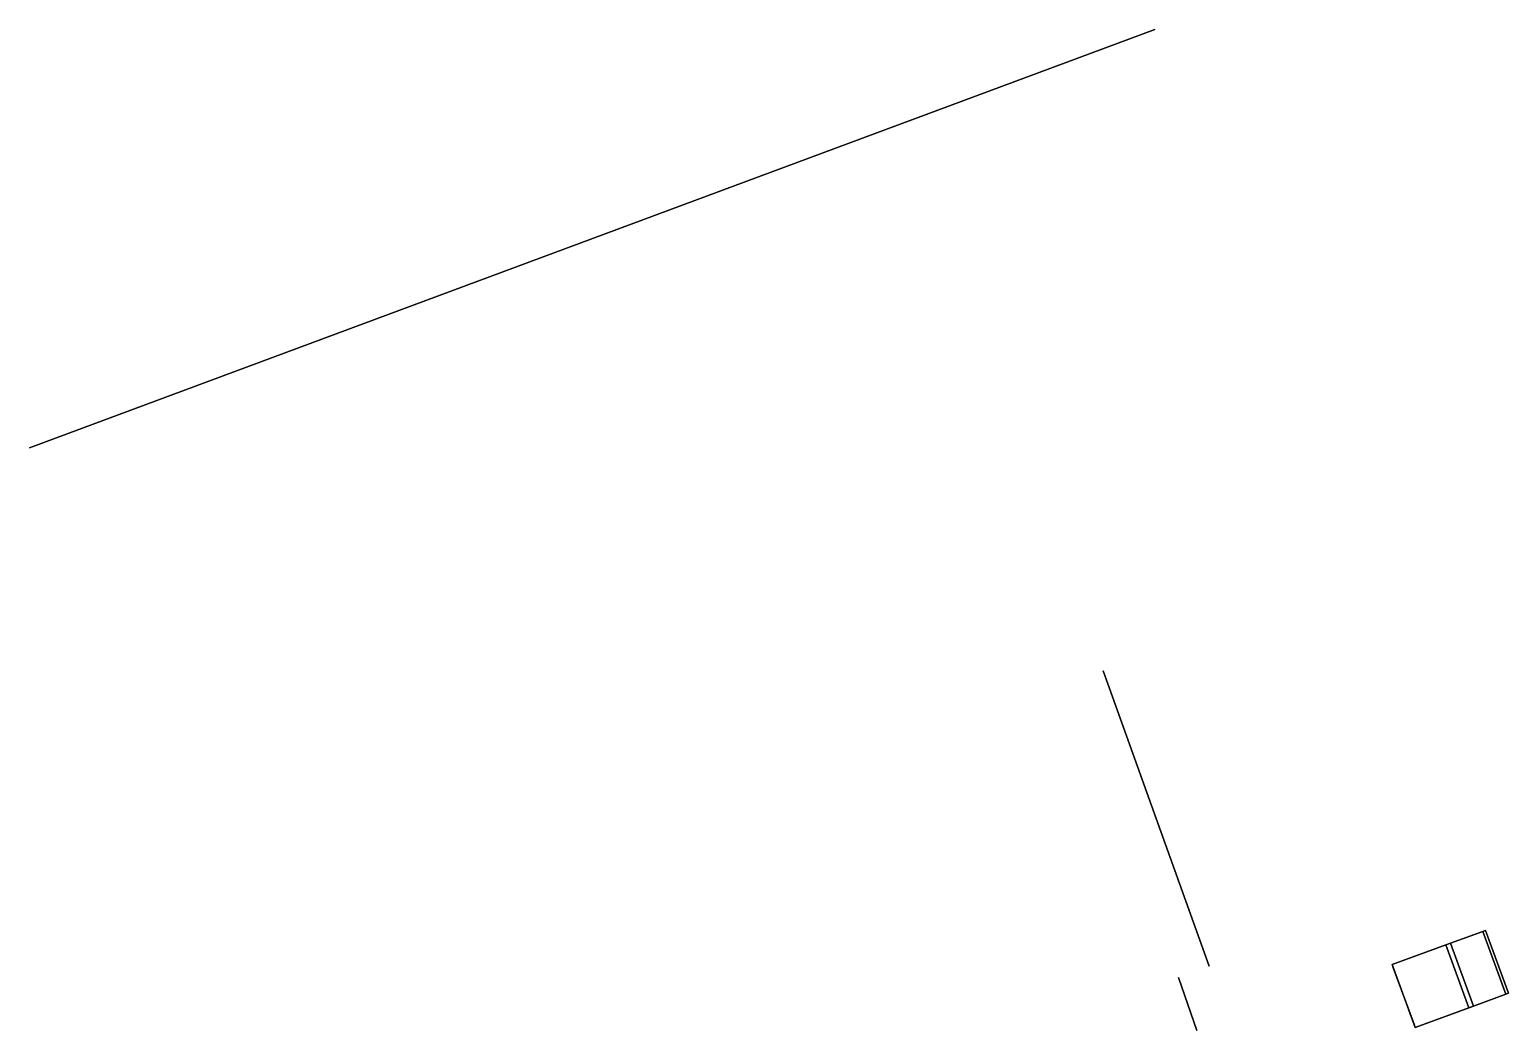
# Model space of a CAD drawing. Header units: metres. Extents: x 99985 to 959856, y 99998 to 1946256.
# Drawn here: x 959790.2 to 959856.5, y 1946211.5 to 1946256.4 of the extents above; entities outside this region: 1.
import ezdxf

# ---------------------------------------------------------------- set-up
doc = ezdxf.new("R2010")
doc.units = ezdxf.units.M

msp = doc.modelspace()

# ---------------------------------------------------------------- linework, layer by layer
at = {"layer": 'Building Shading', "color": 195}
for points in [[(959790.1875, 1946237.625, 98.6077), (959790.1875, 1946237.625, 52.6077), (959840.625, 1946256.375, 52.6077), (959840.625, 1946256.375, 98.6077)], [(959840.625, 1946256.375, 98.6077), (959840.625, 1946256.375, 52.6077), (959790.1875, 1946237.625, 52.6077), (959790.1875, 1946237.625, 98.6077)], [(959843.0625, 1946214.375, 76.6816), (959843.0625, 1946214.375, 54.6816), (959838.3125, 1946227.625, 54.6816), (959838.3125, 1946227.625, 76.6816)], [(959838.3125, 1946227.625, 76.6816), (959838.3125, 1946227.625, 54.6816), (959843.0625, 1946214.375, 54.6816), (959843.0625, 1946214.375, 76.6816)], [(959842.5, 1946211.5, 76.6816), (959842.5, 1946211.5, 54.6816), (959841.6875, 1946213.875, 54.6816), (959841.6875, 1946213.875, 76.6816)], [(959841.6875, 1946213.875, 76.6816), (959841.6875, 1946213.875, 54.6816), (959842.5, 1946211.5, 54.6816), (959842.5, 1946211.5, 76.6816)]]:
    msp.add_3dface(points, dxfattribs=at)
at = {"layer": 'CORE', "color": 43}
for points in [[(959855.4383, 1946215.9846, 73.1978), (959855.4383, 1946215.9846, 70.0896), (959853.8689, 1946215.4091, 70.0896), (959853.8689, 1946215.4091, 73.1978)], [(959853.8689, 1946215.4091, 73.1978), (959853.8689, 1946215.4091, 70.0896), (959854.9019, 1946212.5925, 70.0896), (959854.9019, 1946212.5925, 73.1978)], [(959856.4712, 1946213.1681, 73.1978), (959856.4712, 1946213.1681, 70.0896), (959855.4383, 1946215.9846, 70.0896), (959855.4383, 1946215.9846, 73.1978)], [(959854.9019, 1946212.5925, 73.1978), (959854.9019, 1946212.5925, 70.0896), (959856.4712, 1946213.1681, 70.0896), (959856.4712, 1946213.1681, 73.1978)]]:
    msp.add_3dface(points, dxfattribs=at)
at = {"layer": 'CORE', "color": 8}
for points in [[(959853.8689, 1946215.4091, 70.0896), (959855.3188, 1946215.9408, 70.0896), (959856.3517, 1946213.1243, 70.0896), (959854.9019, 1946212.5925, 70.0896)], [(959855.3188, 1946215.9408, 70.0896), (959855.4383, 1946215.9846, 70.0896), (959856.4712, 1946213.1681, 70.0896), (959856.3517, 1946213.1243, 70.0896)]]:
    msp.add_3dface(points, dxfattribs=at)
at = {"layer": 'CORE', "color": 15}
for points in [[(959853.8689, 1946215.4091, 73.1978), (959854.9019, 1946212.5925, 73.1978), (959856.3517, 1946213.1243, 73.1978), (959855.3188, 1946215.9408, 73.1978)], [(959855.3188, 1946215.9408, 73.1978), (959856.3517, 1946213.1243, 73.1978), (959856.4712, 1946213.1681, 73.1978), (959855.4383, 1946215.9846, 73.1978)]]:
    msp.add_3dface(points, dxfattribs=at)
at = {"layer": 'PERIM', "color": 43}
for points in [[(959853.8689, 1946215.4091, 73.1978), (959853.8689, 1946215.4091, 70.0896), (959851.2576, 1946214.4514, 70.0896), (959851.2576, 1946214.4514, 73.1978)], [(959854.9019, 1946212.5925, 73.1978), (959854.9019, 1946212.5925, 70.0896), (959853.8689, 1946215.4091, 70.0896), (959853.8689, 1946215.4091, 73.1978)], [(959851.2576, 1946214.4514, 73.1978), (959851.2576, 1946214.4514, 70.0896), (959852.2905, 1946211.6349, 70.0896), (959852.2905, 1946211.6349, 73.1978)], [(959852.2905, 1946211.6349, 73.1978), (959852.2905, 1946211.6349, 70.0896), (959854.9019, 1946212.5925, 70.0896), (959854.9019, 1946212.5925, 73.1978)]]:
    msp.add_3dface(points, dxfattribs=at)
at = {"layer": 'PERIM', "color": 8}
for points in [[(959853.6701, 1946215.3362, 70.0896), (959853.8689, 1946215.4091, 70.0896), (959854.9019, 1946212.5925, 70.0896), (959854.703, 1946212.5196, 70.0896)], [(959851.2576, 1946214.4514, 70.0896), (959853.6701, 1946215.3362, 70.0896), (959854.703, 1946212.5196, 70.0896), (959852.2905, 1946211.6349, 70.0896)]]:
    msp.add_3dface(points, dxfattribs=at)
at = {"layer": 'PERIM', "color": 15}
for points in [[(959853.6701, 1946215.3362, 73.1978), (959854.703, 1946212.5196, 73.1978), (959854.9019, 1946212.5925, 73.1978), (959853.8689, 1946215.4091, 73.1978)], [(959851.2576, 1946214.4514, 73.1978), (959852.2905, 1946211.6349, 73.1978), (959854.703, 1946212.5196, 73.1978), (959853.6701, 1946215.3362, 73.1978)]]:
    msp.add_3dface(points, dxfattribs=at)
at = {"layer": 'PERIM', "color": 143}
msp.add_3dface([(959851.292, 1946214.3575, 72.2717), (959851.292, 1946214.3575, 70.9396), (959852.2561, 1946211.7287, 70.9396), (959852.2561, 1946211.7287, 72.2717)], dxfattribs=at)

doc.saveas('drawing.dxf')
